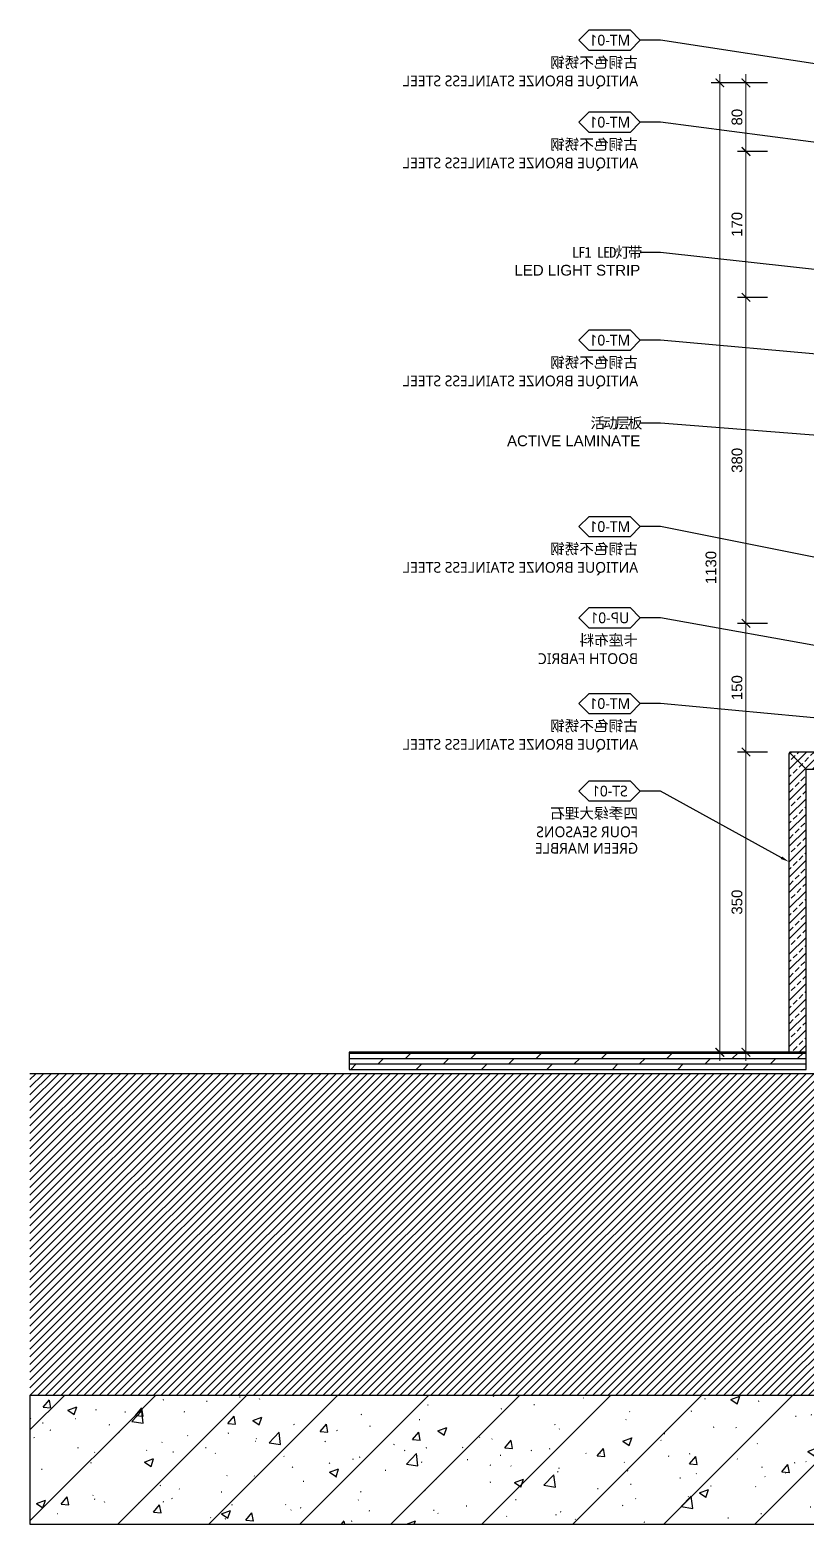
# Model space of a CAD drawing. Header units: millimetres. Extents: x 92928 to 223128, y -11456 to 21098.
# Drawn here: x 197114 to 198018, y 721 to 2462 of the extents above; entities that cross this region are included whole.
import ezdxf
from ezdxf import colors
from ezdxf.entities.mleader import LeaderData, LeaderLine
from ezdxf.enums import TextEntityAlignment as Align
from ezdxf.math import Vec2, Vec3

# ---------------------------------------------------------------- set-up
doc = ezdxf.new("R2010")
doc.units = ezdxf.units.MM
doc.layers.get('Defpoints').update_dxf_attribs({"color": 250})
for name, color, linetype, lineweight in [('_ACM-A-ANNO-DIMS', 2, 'Continuous', 13), ('_ACM-A-ANNO-DIMS @ 5', 2, 'Continuous', 13), ('_ACM-A-DETL-PATT', 8, 'Continuous', 0)]:
    doc.layers.add(name, color=color, linetype=linetype, lineweight=lineweight)
for name, color, linetype in [('I-DETL-LW01', 1, 'Continuous'), ('I-DETL-LW02', 2, 'Continuous'), ('I-DETL-LW251', 251, 'Continuous'), ('IA10-16 Floor Detail$0$I-SECT-LW09', 9, 'Continuous'), ('WALL TYPE$0$G-ANNO-NOTE-CH', 7, 'Continuous'), ('WALL TYPE$0$I-SECT-LW03', 3, 'Continuous')]:
    doc.layers.add(name, color=color, linetype=linetype)
doc.styles.add('Arial', font='ARIALUNI.ttf')
doc.styles.add('Arial_1', font='arial.ttf', dxfattribs={"height": 75})
doc.styles.add('WALL TYPE$0$Aecom Chinese', font='Microsoft YaHei.ttf')
doc.dimstyles.new('Aec-Arch-M-注释性', dxfattribs={"dimscale": 2, "dimtxt": 2.5, "dimasz": 2, "dimexe": 2, "dimexo": 2, "dimgap": 0.8, "dimtad": 1, "dimdec": 0, "dimrnd": 5, "dimzin": 3, "dimdsep": 46, "dimtxsty": 'Arial', "dimblk": 'WALL TYPE$0$_ArchTick', "dimcen": 2.5, "dimdle": 2, "dimclrd": 256, "dimclrt": 256, "dimazin": 2, "dimtfac": 0.75, "dimtdec": 0, "dimtix": 1, "dimtmove": 2, "dimatfit": 2, "dimfxl": 5, "dimfxlon": 1, "dimtolj": 1, "dimtzin": 0, "dimlwd": -1, "dimarcsym": 0})

# ---------------------------------------------------------------- blocks, each defined once
blk = doc.blocks.new('WALL TYPE$0$_ArchTick')
at = {"color": 0, "linetype": 'ByBlock', "const_width": 0.15}
blk.add_lwpolyline([(-0.5, -0.5), (0.5, 0.5)], dxfattribs=at)
blk = doc.blocks.new('*D665')
at = {"layer": '_ACM-A-ANNO-DIMS', "color": 0, "lineweight": -2, "transparency": 16777216}
for p, q in [((197973.3, 1620.7), (197938.3, 1620.7)), ((197973.3, 1270.7), (197938.3, 1270.7))]:
    blk.add_line(p, q, dxfattribs=at)
at = {"layer": '_ACM-A-ANNO-DIMS', "transparency": 16777216}
blk.add_line((197948.3, 1260.7), (197948.3, 1630.7), dxfattribs=at)
at = {"layer": 'Defpoints', "color": 0, "transparency": 16777216}
for p in [(197948.3, 1620.7), (198008, 1620.7), (197998.4, 1270.7)]:
    blk.add_point(p, dxfattribs=at)
at = {"layer": '_ACM-A-ANNO-DIMS', "transparency": 16777216, "xscale": 10, "yscale": 10, "zscale": 10}
for p, rotation in [((197948.3, 1620.7), 90), ((197948.3, 1270.7), 270)]:
    blk.add_blockref('WALL TYPE$0$_ArchTick', p, dxfattribs=dict(at, rotation=rotation))
at = {"layer": '_ACM-A-ANNO-DIMS', "transparency": 16777216, "insert": (197937.9, 1445.7), "char_height": 12.5, "attachment_point": 5, "rotation": 90, "style": 'Arial'}
blk.add_mtext('\\A1;350', dxfattribs=at)
blk = doc.blocks.new('*D666')
at = {"layer": '_ACM-A-ANNO-DIMS', "transparency": 16777216}
blk.add_line((197948.3, 1610.7), (197948.3, 1780.7), dxfattribs=at)
at = {"layer": '_ACM-A-ANNO-DIMS', "color": 0, "lineweight": -2, "transparency": 16777216}
for p, q in [((197973.3, 1770.7), (197938.3, 1770.7)), ((197973.3, 1620.7), (197938.3, 1620.7))]:
    blk.add_line(p, q, dxfattribs=at)
at = {"layer": 'Defpoints', "color": 0, "transparency": 16777216}
for p in [(197948.3, 1770.7), (197998.4, 1770.7), (197998.4, 1620.7)]:
    blk.add_point(p, dxfattribs=at)
at = {"layer": '_ACM-A-ANNO-DIMS', "transparency": 16777216, "xscale": 10, "yscale": 10, "zscale": 10}
for p, rotation in [((197948.3, 1770.7), 90), ((197948.3, 1620.7), 270)]:
    blk.add_blockref('WALL TYPE$0$_ArchTick', p, dxfattribs=dict(at, rotation=rotation))
at = {"layer": '_ACM-A-ANNO-DIMS', "transparency": 16777216, "insert": (197937.9, 1695.7), "char_height": 12.5, "attachment_point": 5, "rotation": 90, "style": 'Arial'}
blk.add_mtext('\\A1;150', dxfattribs=at)
blk = doc.blocks.new('*D667')
at = {"layer": '_ACM-A-ANNO-DIMS', "transparency": 16777216}
blk.add_line((197948.3, 1760.7), (197948.3, 2160.7), dxfattribs=at)
at = {"layer": '_ACM-A-ANNO-DIMS', "color": 0, "lineweight": -2, "transparency": 16777216}
for p, q in [((197973.3, 2150.7), (197938.3, 2150.7)), ((197973.3, 1770.7), (197938.3, 1770.7))]:
    blk.add_line(p, q, dxfattribs=at)
at = {"layer": 'Defpoints', "color": 0, "transparency": 16777216}
for p in [(197948.3, 2150.7), (197998.4, 2150.7), (197998.4, 1770.7)]:
    blk.add_point(p, dxfattribs=at)
at = {"layer": '_ACM-A-ANNO-DIMS', "transparency": 16777216, "xscale": 10, "yscale": 10, "zscale": 10}
for p, rotation in [((197948.3, 2150.7), 90), ((197948.3, 1770.7), 270)]:
    blk.add_blockref('WALL TYPE$0$_ArchTick', p, dxfattribs=dict(at, rotation=rotation))
at = {"layer": '_ACM-A-ANNO-DIMS', "transparency": 16777216, "insert": (197937.9, 1960.7), "char_height": 12.5, "attachment_point": 5, "rotation": 90, "style": 'Arial'}
blk.add_mtext('\\A1;380', dxfattribs=at)
blk = doc.blocks.new('*D668')
at = {"layer": '_ACM-A-ANNO-DIMS', "color": 0, "lineweight": -2, "transparency": 16777216}
for p, q in [((197973.3, 2320.7), (197938.3, 2320.7)), ((197973.3, 2150.7), (197938.3, 2150.7))]:
    blk.add_line(p, q, dxfattribs=at)
at = {"layer": '_ACM-A-ANNO-DIMS', "transparency": 16777216}
blk.add_line((197948.3, 2140.7), (197948.3, 2330.7), dxfattribs=at)
at = {"layer": 'Defpoints', "color": 0, "transparency": 16777216}
for p in [(197948.3, 2320.7), (197998.4, 2320.7), (197998.4, 2150.7)]:
    blk.add_point(p, dxfattribs=at)
at = {"layer": '_ACM-A-ANNO-DIMS', "transparency": 16777216, "xscale": 10, "yscale": 10, "zscale": 10}
for p, rotation in [((197948.3, 2320.7), 90), ((197948.3, 2150.7), 270)]:
    blk.add_blockref('WALL TYPE$0$_ArchTick', p, dxfattribs=dict(at, rotation=rotation))
at = {"layer": '_ACM-A-ANNO-DIMS', "transparency": 16777216, "insert": (197937.9, 2235.7), "char_height": 12.5, "attachment_point": 5, "rotation": 90, "style": 'Arial'}
blk.add_mtext('\\A1;170', dxfattribs=at)
blk = doc.blocks.new('*D669')
at = {"layer": '_ACM-A-ANNO-DIMS', "transparency": 16777216}
blk.add_line((197948.3, 2310.7), (197948.3, 2410.7), dxfattribs=at)
at = {"layer": '_ACM-A-ANNO-DIMS', "color": 0, "lineweight": -2, "transparency": 16777216}
for p, q in [((197973.3, 2400.7), (197938.3, 2400.7)), ((197973.3, 2320.7), (197938.3, 2320.7))]:
    blk.add_line(p, q, dxfattribs=at)
at = {"layer": 'Defpoints', "color": 0, "transparency": 16777216}
for p in [(197948.3, 2400.7), (197998.4, 2400.7), (197998.4, 2320.7)]:
    blk.add_point(p, dxfattribs=at)
at = {"layer": '_ACM-A-ANNO-DIMS', "transparency": 16777216, "xscale": 10, "yscale": 10, "zscale": 10}
for p, rotation in [((197948.3, 2400.7), 90), ((197948.3, 2320.7), 270)]:
    blk.add_blockref('WALL TYPE$0$_ArchTick', p, dxfattribs=dict(at, rotation=rotation))
at = {"layer": '_ACM-A-ANNO-DIMS', "transparency": 16777216, "insert": (197937.9, 2360.7), "char_height": 12.5, "attachment_point": 5, "rotation": 90, "style": 'Arial'}
blk.add_mtext('\\A1;80', dxfattribs=at)
blk = doc.blocks.new('*D670')
at = {"layer": '_ACM-A-ANNO-DIMS', "transparency": 16777216}
blk.add_line((197917.9, 1260.7), (197917.9, 2410.7), dxfattribs=at)
at = {"layer": '_ACM-A-ANNO-DIMS', "color": 0, "lineweight": -2, "transparency": 16777216}
for p, q in [((197942.9, 2400.7), (197907.9, 2400.7)), ((197942.9, 1270.7), (197907.9, 1270.7))]:
    blk.add_line(p, q, dxfattribs=at)
at = {"layer": 'Defpoints', "color": 0, "transparency": 16777216}
for p in [(197917.9, 2400.7), (198008, 2400.7), (197998.4, 1270.7)]:
    blk.add_point(p, dxfattribs=at)
at = {"layer": '_ACM-A-ANNO-DIMS', "transparency": 16777216, "xscale": 10, "yscale": 10, "zscale": 10}
for p, rotation in [((197917.9, 2400.7), 90), ((197917.9, 1270.7), 270)]:
    blk.add_blockref('WALL TYPE$0$_ArchTick', p, dxfattribs=dict(at, rotation=rotation))
at = {"layer": '_ACM-A-ANNO-DIMS', "transparency": 16777216, "insert": (197907.6, 1835.7), "char_height": 12.5, "attachment_point": 5, "rotation": 90, "style": 'Arial'}
blk.add_mtext('\\A1;1130', dxfattribs=at)
blk = doc.blocks.new('WHA12202707')
at = {"transparency": 16777216}
for p, q in [((2.38, 2.38), (0, 0)), ((2.38, -2.38), (0, 0)), ((11.91, 2.38), (2.38, 2.38)), ((11.91, 2.38), (14.29, 0)), ((11.91, -2.38), (14.29, 0)), ((2.38, -2.38), (11.91, -2.38))]:
    blk.add_line(p, q, dxfattribs=at)
at = {"transparency": 16777216, "style": 'WALL TYPE$0$Aecom Chinese'}
blk.add_attdef('英文2', (0.49, -14.58), '', height=2.5, dxfattribs=at)
at = {"layer": 'WALL TYPE$0$G-ANNO-NOTE-CH', "transparency": 16777216, "style": 'WALL TYPE$0$Aecom Chinese'}
blk.add_attdef('编号', text='', height=2.5, dxfattribs=at).set_placement((7.1, 0), align=Align.MIDDLE)
for tag, p in [('中文', (0.54, -5.18)), ('英文', (0.49, -9.51))]:
    blk.add_attdef(tag, text='', height=2.5, dxfattribs=at).set_placement(p, align=Align.MIDDLE_LEFT)

msp = doc.modelspace()

# ---------------------------------------------------------------- hatches: boundary and pattern name
h = msp.add_hatch()
h.set_pattern_fill('0-钢筋混凝土001-DOM', color=250, scale=15, pattern_type=2)
h.set_pattern_definition([(45, (8690.85, 2690), (-53.03301, 53.03301), []), (50, (8690.85, 2690), (107.589027, -9.41282), [11.25, -123.75]), (355, (8690.85, 2690), (-20.8127, 112.82882), [9, -99]), (100.4514, (8699.82, 2689.22), (86.77641, 103.41593), [9.56103, -105.171317]), (46.1842, (8690.85, 2720), (160.08616, -24.82785), [16.875, -185.625]), (96.6356, (8704.19, 2717.93), (140.1994, 146.11768), [14.34154, -157.75695]), (351.1842, (8690.85, 2720), (140.19929, 146.11779), [13.5, -148.5]), (21, (8705.85, 2712.5), (89.536058, -60.392834), [11.25, -123.75]), (326, (8705.85, 2712.5), (36.4973, 108.772507), [9, -99]), (71.4514, (8713.31, 2707.47), (126.033394, 48.379575), [9.56103, -105.171317]), (37.5, (8690.85, 2690), (1.823978, 49.934078), [0.75, -97.8, 0.75, -100.5, 0.75, -99.375]), (7.5, (8690.85, 2690), (39.46043, 59.161757), [0.75, -57.3, 0.75, -95.55, 0.75, -37.875]), (327.5, (8657.4, 2690), (80.0733654, -3.383231), [0.75, -37.5, 0.75, -117, 0.75, -155.25]), (317.5, (8642.4, 2690), (87.477925, 15.015747), [0.75, -48.75, 0.75, -77.7, 0.75, -110.25])])
h.paths.add_polyline_path([(197113.8, 870.7), (197113.8, 720.7), (199600.8, 720.7), (199600.8, 870.7)])
at = {"layer": '_ACM-A-DETL-PATT'}
h = msp.add_hatch(dxfattribs=at)
h.set_pattern_fill('ANSI31', color=256, scale=2)
h.set_pattern_definition([(45, (197113.772, 870.7263), (-4.490128, 4.490128), [])])
h.paths.add_polyline_path([(199600.8, 1245.7), (197113.8, 1245.7), (197113.8, 870.7), (199600.8, 870.7)])
at = {"layer": 'I-DETL-LW251'}
h = msp.add_hatch(dxfattribs=at)
h.set_pattern_fill('ANSI33', color=251, scale=2)
edge = h.paths.add_edge_path()
edge.add_line((198018.4, 1600.7), (198308.4, 1600.7))
edge.add_line((198308.4, 1600.7), (198308.4, 1620.7))
edge.add_line((198308.4, 1620.7), (198000.4, 1620.7))
edge.add_arc((198000.4, 1618.7), 2, 90, 180)
edge.add_line((197998.4, 1618.7), (197998.4, 1270.7))
edge.add_line((197998.4, 1270.7), (198018.4, 1270.7))
edge.add_line((198018.4, 1270.7), (198018.4, 1600.7))
at = {"layer": 'IA10-16 Floor Detail$0$I-SECT-LW09'}
h = msp.add_hatch(dxfattribs=at)
h.set_pattern_fill('DOLMIT', color=251)
h.set_pattern_definition([(0, (197792.629, 1250.7263), (0, 6.35), []), (45, (197792.629, 1250.726), (-12.7, 12.7), [8.9803, -17.9605])])
h.paths.add_polyline_path([(198018.4, 1250.7), (198018.4, 1270.7), (197485.7, 1270.7), (197485.7, 1250.7)])

# ---------------------------------------------------------------- linework, layer by layer
at = {"layer": 'I-DETL-LW01'}
msp.add_lwpolyline([(199600.8, 1245.7), (197113.8, 1245.7)], dxfattribs=at)
at = {"layer": 'I-DETL-LW02'}
msp.add_lwpolyline([(198018.4, 1600.7), (198308.4, 1600.7), (198308.4, 1620.7), (198000.4, 1620.7, 0.414214), (197998.4, 1618.7), (197998.4, 1270.7), (198018.4, 1270.7)], format="xyb", close=True, dxfattribs=at)
msp.add_lwpolyline([(198018.4, 1600.9), (197999, 1620.1)], dxfattribs=at)
msp.add_lwpolyline([(198018.4, 1270.7), (197485.7, 1270.7), (197485.7, 1250.7), (198018.4, 1250.7)], close=True, dxfattribs=at)
at = {"layer": 'WALL TYPE$0$I-SECT-LW03'}
msp.add_lwpolyline([(199600.8, 720.7), (199600.8, 870.7), (197113.8, 870.7), (197113.8, 720.7)], close=True, dxfattribs=at)

# ---------------------------------------------------------------- dimensions: what is measured, and where the dimension line sits
at = {"layer": '_ACM-A-ANNO-DIMS @ 5'}
for base, p1, p2, picture, middle in [((197917.9, 2400.7), (197998.4, 1270.7), (198008, 2400.7), '*D670', (197907.6, 1835.7)), ((197948.3, 2400.7), (197998.4, 2320.7), (197998.4, 2400.7), '*D669', (197937.9, 2360.7)), ((197948.3, 2320.7), (197998.4, 2150.7), (197998.4, 2320.7), '*D668', (197937.9, 2235.7)), ((197948.3, 2150.7), (197998.4, 1770.7), (197998.4, 2150.7), '*D667', (197937.9, 1960.7)), ((197948.3, 1770.7), (197998.4, 1620.7), (197998.4, 1770.7), '*D666', (197937.9, 1695.7)), ((197948.3, 1620.7), (197998.4, 1270.7), (198008, 1620.7), '*D665', (197937.9, 1445.7))]:
    dim = msp.add_linear_dim(base=base, p1=p1, p2=p2, angle=90, dimstyle='Aec-Arch-M-注释性', override={"dimscale": 5, "dimzin": 8, "dimtix": 1, "dimtofl": 1, "dimtmove": 2, "dimatfit": 2}, dxfattribs=at)
    dim.commit()
    dim.dimension.update_dxf_attribs({"geometry": picture, "text_midpoint": middle})

# ---------------------------------------------------------------- leaders
ml = msp.add_multileader_block('Standard', dxfattribs=at)
ml.set_content('WHA12202707', color=256, scale=-5)
ml.set_attribute('编号', 'MT-01', width=0)
ml.set_attribute('中文', '古铜色不锈钢', width=0)
ml.set_attribute('英文', 'ANTIQUE BRONZE STAINLESS STEEL', width=0)
ml.set_attribute('英文2', '', width=0)
ml.set_leader_properties(color=2)
ml.build(insert=Vec2(0, 0))
ml.multileader.update_dxf_attribs({"text_right_attachment_type": 6, "dogleg_length": 0.36, "arrow_head_size": 10, "scale": 5})
ctx = ml.context
ctx.base_point, ctx.scale, ctx.char_height, ctx.arrow_head_size, ctx.landing_gap_size, ctx.plane_origin = Vec3(197753.7, 2450.5), 5, 375, 10, 0.45, Vec3(195240.2, -2535.3)
ctx.right_attachment, ctx.text_align_type = 6, 2
notes = []
notes.append((ctx, [(0, (1, 1, 0), (197848.8, 2450.5), (-1, 0), 23.7, [(0, [(198313.6, 2379)], 0, [])])]))
ctx.block.insert, ctx.block.scale = Vec3(197825.1, 2450.5), Vec3(-5, 5, 5)
ml = msp.add_multileader_block('Standard', dxfattribs=at)
ml.set_content('WHA12202707', color=256, scale=-5)
ml.set_attribute('编号', 'MT-01', width=0)
ml.set_attribute('中文', '古铜色不锈钢', width=0)
ml.set_attribute('英文', 'ANTIQUE BRONZE STAINLESS STEEL', width=0)
ml.set_attribute('英文2', '', width=0)
ml.set_leader_properties(color=2)
ml.build(insert=Vec2(0, 0))
ml.multileader.update_dxf_attribs({"text_right_attachment_type": 6, "dogleg_length": 0.36, "arrow_head_size": 10, "scale": 5})
ctx = ml.context
ctx.base_point, ctx.scale, ctx.char_height, ctx.arrow_head_size, ctx.landing_gap_size, ctx.plane_origin = Vec3(197753.7, 2354.9), 5, 375, 10, 0.45, Vec3(195240.2, -2631)
ctx.right_attachment, ctx.text_align_type = 6, 2
notes.append((ctx, [(0, (1, 1, 0), (197848.8, 2354.9), (-1, 0), 23.7, [(0, [(198293.4, 2296.9)], 0, [])])]))
ctx.block.insert, ctx.block.scale = Vec3(197825.1, 2354.9), Vec3(-5, 5, 5)
ml = msp.add_multileader_mtext('Standard', dxfattribs=at)
ml.set_content('{\\fSimHei|b0|i0|c134|p49;\\T0.85;\\C0;LF1 LED灯带\\fSimSun|b1|i0|c134|p2;\\T1;\\P\\fArial|b0|i0|c0|p34;LED LIGHT STRIP}', color=256, style='Arial_1')
ml.set_leader_properties(color=2)
ml.build(insert=Vec2(0, 0))
ml.multileader.update_dxf_attribs({"dogleg_length": 4.74, "arrow_head_size": 10, "scale": 5})
ctx = ml.context
ctx.base_point, ctx.scale, ctx.char_height, ctx.arrow_head_size, ctx.landing_gap_size, ctx.plane_origin = Vec3(197680.6, 2203.1), 5, 12.5, 10, 0.015, Vec3(198177.3, 3891.5)
ctx.text_align_type = 2
notes.append((ctx, [(0, (1, 1, 0), (197848.8, 2203.1), (-1, 0), 23.7, [(0, [(198318.4, 2150.7)], 0, [])])]))
ctx.mtext.insert, ctx.mtext.alignment, ctx.mtext.flow_direction = Vec3(197825.1, 2209.4), 3, 5
ml = msp.add_multileader_block('Standard', dxfattribs=at)
ml.set_content('WHA12202707', color=256, scale=-5)
ml.set_attribute('编号', 'MT-01', width=0)
ml.set_attribute('中文', '古铜色不锈钢', width=0)
ml.set_attribute('英文', 'ANTIQUE BRONZE STAINLESS STEEL', width=0)
ml.set_attribute('英文2', '', width=0)
ml.set_leader_properties(color=2)
ml.build(insert=Vec2(0, 0))
ml.multileader.update_dxf_attribs({"text_right_attachment_type": 6, "dogleg_length": 0.36, "arrow_head_size": 10, "scale": 5})
ctx = ml.context
ctx.base_point, ctx.scale, ctx.char_height, ctx.arrow_head_size, ctx.landing_gap_size, ctx.plane_origin = Vec3(197753.7, 2100.8), 5, 375, 10, 0.45, Vec3(195240.2, -2885)
ctx.right_attachment, ctx.text_align_type = 6, 2
notes.append((ctx, [(0, (1, 1, 0), (197848.8, 2100.8), (-1, 0), 23.7, [(1, [(198300.4, 1980.7), (198876.9, 2008.3)], 0, [])])]))
ctx.block.insert, ctx.block.scale = Vec3(197825.1, 2100.8), Vec3(-5, 5, 5)
ml = msp.add_multileader_mtext('Standard', dxfattribs=at)
ml.set_content('{\\fSimHei|b0|i0|c134|p49;\\T0.85;\\C0;活动层板\\fSimSun|b1|i0|c134|p2;\\T1;\\P\\fArial|b0|i0|c0|p34;ACTIVE LAMINATE}', color=256, style='Arial_1')
ml.set_leader_properties(color=2)
ml.build(insert=Vec2(0, 0))
ml.multileader.update_dxf_attribs({"dogleg_length": 4.74, "arrow_head_size": 10, "scale": 5})
ctx = ml.context
ctx.base_point, ctx.scale, ctx.char_height, ctx.arrow_head_size, ctx.landing_gap_size, ctx.plane_origin = Vec3(197670.8, 2004.2), 5, 12.5, 10, 0.015, Vec3(198177.3, 3812.1)
ctx.text_align_type = 2
notes.append((ctx, [(0, (1, 1, 0), (197848.8, 2004.2), (-1, 0), 23.7, [(0, [(198273.4, 1970.7)], 0, [])])]))
ctx.mtext.insert, ctx.mtext.alignment, ctx.mtext.flow_direction = Vec3(197825.1, 2010.5), 3, 5
ml = msp.add_multileader_block('Standard', dxfattribs=at)
ml.set_content('WHA12202707', color=256, scale=-5)
ml.set_attribute('编号', 'MT-01', width=0)
ml.set_attribute('中文', '古铜色不锈钢', width=0)
ml.set_attribute('英文', 'ANTIQUE BRONZE STAINLESS STEEL', width=0)
ml.set_attribute('英文2', '', width=0)
ml.set_leader_properties(color=2)
ml.build(insert=Vec2(0, 0))
ml.multileader.update_dxf_attribs({"text_right_attachment_type": 6, "dogleg_length": 0.36, "arrow_head_size": 10, "scale": 5})
ctx = ml.context
ctx.base_point, ctx.scale, ctx.char_height, ctx.arrow_head_size, ctx.landing_gap_size, ctx.plane_origin = Vec3(197753.7, 1883.5), 5, 375, 10, 0.45, Vec3(195240.2, -3123.6)
ctx.right_attachment, ctx.text_align_type = 6, 2
notes.append((ctx, [(0, (1, 1, 0), (197848.8, 1883.5), (-1, 0), 23.7, [(0, [(198313.6, 1790.7)], 0, [])])]))
ctx.block.insert, ctx.block.scale = Vec3(197825.1, 1883.5), Vec3(-5, 5, 5)
ml = msp.add_multileader_block('Standard', dxfattribs=at)
ml.set_content('WHA12202707', color=256, scale=-5)
ml.set_attribute('编号', 'UP-01', width=0)
ml.set_attribute('中文', '卡座布料', width=0)
ml.set_attribute('英文', 'BOOTH FABRIC', width=0)
ml.set_attribute('英文2', '', width=0)
ml.set_leader_properties(color=2)
ml.build(insert=Vec2(0, 0))
ml.multileader.update_dxf_attribs({"text_right_attachment_type": 6, "dogleg_length": 0.36, "arrow_head_size": 10, "scale": 5})
ctx = ml.context
ctx.base_point, ctx.scale, ctx.char_height, ctx.arrow_head_size, ctx.landing_gap_size, ctx.plane_origin = Vec3(197753.7, 1777.1), 5, 375, 10, 0.45, Vec3(195240.2, -3126.9)
ctx.right_attachment, ctx.text_align_type = 6, 2
notes.append((ctx, [(0, (1, 1, 0), (197848.8, 1777.1), (-1, 0), 23.7, [(1, [(198273.4, 1701)], 0, [])])]))
ctx.block.insert, ctx.block.scale = Vec3(197825.1, 1777.1), Vec3(-5, 5, 5)
ml = msp.add_multileader_block('Standard', dxfattribs=at)
ml.set_content('WHA12202707', color=256, scale=-5)
ml.set_attribute('编号', 'MT-01', width=0)
ml.set_attribute('中文', '古铜色不锈钢', width=0)
ml.set_attribute('英文', 'ANTIQUE BRONZE STAINLESS STEEL', width=0)
ml.set_attribute('英文2', '', width=0)
ml.set_leader_properties(color=2)
ml.build(insert=Vec2(0, 0))
ml.multileader.update_dxf_attribs({"text_right_attachment_type": 6, "dogleg_length": 0.36, "arrow_head_size": 10, "scale": 5})
ctx = ml.context
ctx.base_point, ctx.scale, ctx.char_height, ctx.arrow_head_size, ctx.landing_gap_size, ctx.plane_origin = Vec3(197753.7, 1677.2), 5, 375, 10, 0.45, Vec3(195240.2, -3329.8)
ctx.right_attachment, ctx.text_align_type = 6, 2
notes.append((ctx, [(0, (1, 1, 0), (197848.8, 1677.2), (-1, 0), 23.7, [(0, [(198293.4, 1635.6)], 0, [])])]))
ctx.block.insert, ctx.block.scale = Vec3(197825.1, 1677.2), Vec3(-5, 5, 5)
ml = msp.add_multileader_block('Standard', dxfattribs=at)
ml.set_content('WHA12202707', color=256, scale=-5)
ml.set_attribute('编号', 'ST-01', width=0)
ml.set_attribute('中文', '四季绿大理石', width=0)
ml.set_attribute('英文', 'FOUR SEASONS ', width=0)
ml.set_attribute('英文2', 'GREEN MARBLE', width=0)
ml.set_leader_properties(color=2)
ml.build(insert=Vec2(0, 0))
ml.multileader.update_dxf_attribs({"text_right_attachment_type": 6, "dogleg_length": 0.36, "arrow_head_size": 10, "scale": 5})
ctx = ml.context
ctx.base_point, ctx.scale, ctx.char_height, ctx.arrow_head_size, ctx.landing_gap_size, ctx.plane_origin = Vec3(197753.7, 1575.2), 5, 375, 10, 0.45, Vec3(195930.4, -3.8)
ctx.right_attachment, ctx.text_align_type = 6, 2
notes.append((ctx, [(0, (1, 1, 0), (197848.8, 1575.2), (-1, 0), 23.7, [(0, [(197998.4, 1492.7)], 0, [])])]))
ctx.block.insert, ctx.block.scale = Vec3(197825.1, 1575.2), Vec3(-5, 5, 5)
for ctx, leaders in notes:
    for number, flags, end, landing, length, lines in leaders:
        leader = LeaderData()
        leader.index, (leader.has_last_leader_line, leader.has_dogleg_vector, leader.attachment_direction) = number, flags
        leader.last_leader_point, leader.dogleg_vector, leader.dogleg_length = Vec3(end), Vec3(landing), length
        for number, points, colour, breaks in lines:
            line = LeaderLine()
            line.index, line.vertices, line.color, line.breaks = number, Vec3.list(points), colors.encode_raw_color(colour), breaks
            leader.lines.append(line)
        ctx.leaders.append(leader)

doc.saveas('drawing.dxf')
